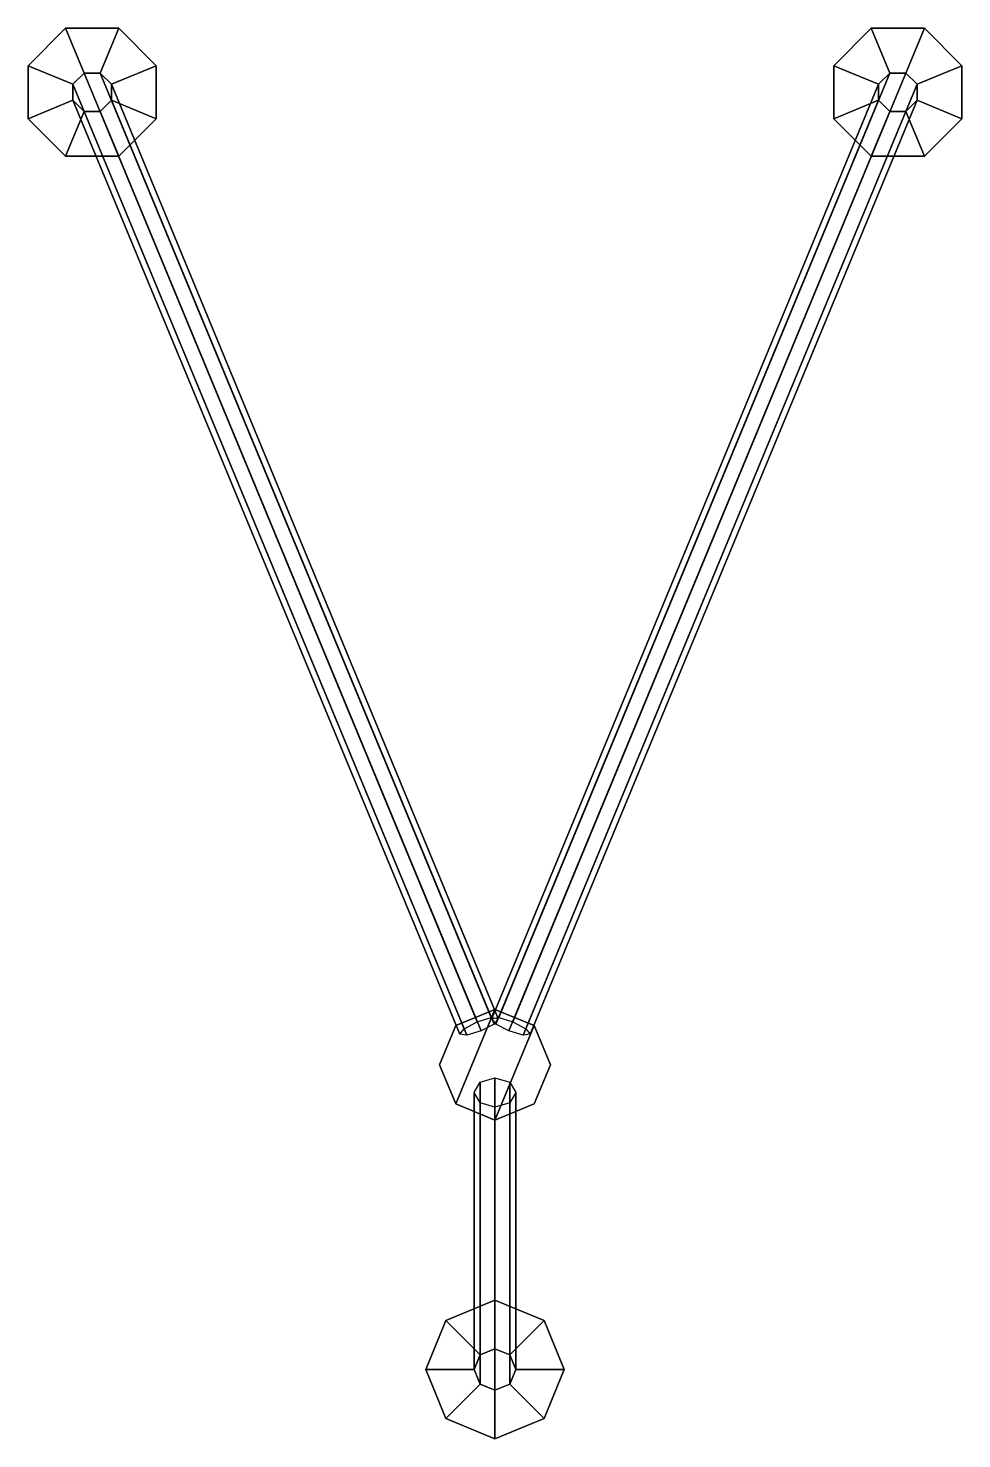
# Model space of a CAD drawing. Extents: x -0.34 to 0.34, y -0.27 to 0.75.
import ezdxf

# ---------------------------------------------------------------- set-up
doc = ezdxf.new("R2010")
doc.units = 0
doc.layers.add('TRIPOD', color=2, linetype='CONTINUOUS')

msp = doc.modelspace()

# ---------------------------------------------------------------- linework, layer by layer
at = {"layer": 'TRIPOD'}
for points in [[(-0.31, 0.7483, -0.03), (-0.337, 0.7213, -0.03), (-0.337, 0.7213, -0.02), (-0.31, 0.7483, -0.02)], [(-0.31, 0.7483, -0.02), (-0.337, 0.7213, -0.02), (-0.3047, 0.7079, -0.02), (-0.2966, 0.716, -0.02)], [(-0.2717, 0.7483, -0.03), (-0.31, 0.7483, -0.03), (-0.31, 0.7483, -0.02), (-0.2717, 0.7483, -0.02)], [(-0.2717, 0.7483, -0.02), (-0.31, 0.7483, -0.02), (-0.2966, 0.716, -0.02), (-0.2851, 0.716, -0.02)], [(-0.2446, 0.7213, -0.02), (-0.2717, 0.7483, -0.02), (-0.2851, 0.716, -0.02), (-0.277, 0.7079, -0.02)], [(-0.2446, 0.7213, -0.03), (-0.2717, 0.7483, -0.03), (-0.2717, 0.7483, -0.02), (-0.2446, 0.7213, -0.02)], [(0.2717, 0.7483, -0.03), (0.2446, 0.7213, -0.03), (0.2446, 0.7213, -0.02), (0.2717, 0.7483, -0.02)], [(0.2717, 0.7483, -0.02), (0.2446, 0.7213, -0.02), (0.277, 0.7079, -0.02), (0.2851, 0.716, -0.02)], [(0.31, 0.7483, -0.03), (0.2717, 0.7483, -0.03), (0.2717, 0.7483, -0.02), (0.31, 0.7483, -0.02)], [(0.31, 0.7483, -0.02), (0.2717, 0.7483, -0.02), (0.2851, 0.716, -0.02), (0.2966, 0.716, -0.02)], [(0.337, 0.7213, -0.02), (0.31, 0.7483, -0.02), (0.2966, 0.716, -0.02), (0.3047, 0.7079, -0.02)], [(0.337, 0.7213, -0.03), (0.31, 0.7483, -0.03), (0.31, 0.7483, -0.02), (0.337, 0.7213, -0.02)], [(-0.337, 0.7213, -0.03), (-0.337, 0.683, -0.03), (-0.337, 0.683, -0.02), (-0.337, 0.7213, -0.02)], [(-0.337, 0.7213, -0.02), (-0.337, 0.683, -0.02), (-0.3047, 0.6964, -0.02), (-0.3047, 0.7079, -0.02)], [(-0.2966, 0.716, 0.0197), (-0.3047, 0.7079, 0.0163), (-0.0223, 0.026, 0.2003), (-0.0129, 0.0311, 0.2046)], [(-0.2966, 0.716, -0.02), (-0.3047, 0.7079, -0.02), (-0.3047, 0.7079, 0.0163), (-0.2966, 0.716, 0.0197)], [(-0.2851, 0.716, 0.0163), (-0.2966, 0.716, 0.0197), (-0.0129, 0.0311, 0.2046), (-0.0027, 0.0341, 0.2003)], [(-0.2851, 0.716, -0.02), (-0.2966, 0.716, -0.02), (-0.2966, 0.716, 0.0197), (-0.2851, 0.716, 0.0163)], [(-0.277, 0.7079, 0.008), (-0.2851, 0.716, 0.0163), (-0.0027, 0.0341, 0.2003), (0.0024, 0.0335, 0.19)], [(-0.277, 0.7079, -0.02), (-0.2851, 0.716, -0.02), (-0.2851, 0.716, 0.0163), (-0.277, 0.7079, 0.008)], [(-0.2446, 0.683, -0.02), (-0.2446, 0.7213, -0.02), (-0.277, 0.7079, -0.02), (-0.277, 0.6964, -0.02)], [(-0.2446, 0.683, -0.03), (-0.2446, 0.7213, -0.03), (-0.2446, 0.7213, -0.02), (-0.2446, 0.683, -0.02)], [(0.2851, 0.716, 0.0163), (0.277, 0.7079, 0.008), (-0.0024, 0.0335, 0.19), (0.0027, 0.0341, 0.2003)], [(0.2966, 0.716, 0.0197), (0.2851, 0.716, 0.0163), (0.0027, 0.0341, 0.2003), (0.0129, 0.0311, 0.2046)], [(0.3047, 0.7079, 0.0163), (0.2966, 0.716, 0.0197), (0.0129, 0.0311, 0.2046), (0.0223, 0.026, 0.2003)], [(0.2446, 0.7213, -0.03), (0.2446, 0.683, -0.03), (0.2446, 0.683, -0.02), (0.2446, 0.7213, -0.02)], [(0.2446, 0.7213, -0.02), (0.2446, 0.683, -0.02), (0.277, 0.6964, -0.02), (0.277, 0.7079, -0.02)], [(0.2851, 0.716, -0.02), (0.277, 0.7079, -0.02), (0.277, 0.7079, 0.008), (0.2851, 0.716, 0.0163)], [(0.2966, 0.716, -0.02), (0.2851, 0.716, -0.02), (0.2851, 0.716, 0.0163), (0.2966, 0.716, 0.0197)], [(0.3047, 0.7079, -0.02), (0.2966, 0.716, -0.02), (0.2966, 0.716, 0.0197), (0.3047, 0.7079, 0.0163)], [(0.337, 0.683, -0.02), (0.337, 0.7213, -0.02), (0.3047, 0.7079, -0.02), (0.3047, 0.6964, -0.02)], [(0.337, 0.683, -0.03), (0.337, 0.7213, -0.03), (0.337, 0.7213, -0.02), (0.337, 0.683, -0.02)], [(-0.3047, 0.7079, 0.0163), (-0.3047, 0.6964, 0.008), (-0.0253, 0.022, 0.19), (-0.0223, 0.026, 0.2003)], [(-0.3047, 0.7079, -0.02), (-0.3047, 0.6964, -0.02), (-0.3047, 0.6964, 0.008), (-0.3047, 0.7079, 0.0163)], [(-0.277, 0.6964, -0.0003), (-0.277, 0.7079, 0.008), (0.0024, 0.0335, 0.19), (-0.0007, 0.0294, 0.1797)], [(-0.277, 0.6964, -0.02), (-0.277, 0.7079, -0.02), (-0.277, 0.7079, 0.008), (-0.277, 0.6964, -0.0003)], [(0.277, 0.7079, 0.008), (0.277, 0.6964, -0.0003), (0.0007, 0.0294, 0.1797), (-0.0024, 0.0335, 0.19)], [(0.3047, 0.6964, 0.008), (0.3047, 0.7079, 0.0163), (0.0223, 0.026, 0.2003), (0.0253, 0.022, 0.19)], [(0.277, 0.7079, -0.02), (0.277, 0.6964, -0.02), (0.277, 0.6964, -0.0003), (0.277, 0.7079, 0.008)], [(0.3047, 0.6964, -0.02), (0.3047, 0.7079, -0.02), (0.3047, 0.7079, 0.0163), (0.3047, 0.6964, 0.008)], [(-0.337, 0.683, -0.02), (-0.31, 0.656, -0.02), (-0.2966, 0.6883, -0.02), (-0.3047, 0.6964, -0.02)], [(-0.3047, 0.6964, 0.008), (-0.2966, 0.6883, -0.0003), (-0.0203, 0.0213, 0.1797), (-0.0253, 0.022, 0.19)], [(-0.3047, 0.6964, -0.02), (-0.2966, 0.6883, -0.02), (-0.2966, 0.6883, -0.0003), (-0.3047, 0.6964, 0.008)], [(-0.2717, 0.656, -0.02), (-0.2446, 0.683, -0.02), (-0.277, 0.6964, -0.02), (-0.2851, 0.6883, -0.02)], [(-0.2851, 0.6883, -0.0037), (-0.277, 0.6964, -0.0003), (-0.0007, 0.0294, 0.1797), (-0.0101, 0.0244, 0.1754)], [(-0.2851, 0.6883, -0.02), (-0.277, 0.6964, -0.02), (-0.277, 0.6964, -0.0003), (-0.2851, 0.6883, -0.0037)], [(0.277, 0.6964, -0.0003), (0.2851, 0.6883, -0.0037), (0.0101, 0.0244, 0.1754), (0.0007, 0.0294, 0.1797)], [(0.2966, 0.6883, -0.0003), (0.3047, 0.6964, 0.008), (0.0253, 0.022, 0.19), (0.0203, 0.0213, 0.1797)], [(0.2446, 0.683, -0.02), (0.2717, 0.656, -0.02), (0.2851, 0.6883, -0.02), (0.277, 0.6964, -0.02)], [(0.277, 0.6964, -0.02), (0.2851, 0.6883, -0.02), (0.2851, 0.6883, -0.0037), (0.277, 0.6964, -0.0003)], [(0.2966, 0.6883, -0.02), (0.3047, 0.6964, -0.02), (0.3047, 0.6964, 0.008), (0.2966, 0.6883, -0.0003)], [(0.31, 0.656, -0.02), (0.337, 0.683, -0.02), (0.3047, 0.6964, -0.02), (0.2966, 0.6883, -0.02)], [(-0.337, 0.683, -0.03), (-0.31, 0.656, -0.03), (-0.31, 0.656, -0.02), (-0.337, 0.683, -0.02)], [(-0.31, 0.656, -0.02), (-0.2717, 0.656, -0.02), (-0.2851, 0.6883, -0.02), (-0.2966, 0.6883, -0.02)], [(-0.2966, 0.6883, -0.0003), (-0.2851, 0.6883, -0.0037), (-0.0101, 0.0244, 0.1754), (-0.0203, 0.0213, 0.1797)], [(-0.2966, 0.6883, -0.02), (-0.2851, 0.6883, -0.02), (-0.2851, 0.6883, -0.0037), (-0.2966, 0.6883, -0.0003)], [(-0.2717, 0.656, -0.03), (-0.2446, 0.683, -0.03), (-0.2446, 0.683, -0.02), (-0.2717, 0.656, -0.02)], [(0.2851, 0.6883, -0.0037), (0.2966, 0.6883, -0.0003), (0.0203, 0.0213, 0.1797), (0.0101, 0.0244, 0.1754)], [(0.2446, 0.683, -0.03), (0.2717, 0.656, -0.03), (0.2717, 0.656, -0.02), (0.2446, 0.683, -0.02)], [(0.2717, 0.656, -0.02), (0.31, 0.656, -0.02), (0.2966, 0.6883, -0.02), (0.2851, 0.6883, -0.02)], [(0.2851, 0.6883, -0.02), (0.2966, 0.6883, -0.02), (0.2966, 0.6883, -0.0003), (0.2851, 0.6883, -0.0037)], [(0.31, 0.656, -0.03), (0.337, 0.683, -0.03), (0.337, 0.683, -0.02), (0.31, 0.656, -0.02)], [(-0.31, 0.656, -0.03), (-0.2717, 0.656, -0.03), (-0.2717, 0.656, -0.02), (-0.31, 0.656, -0.02)], [(0.2717, 0.656, -0.03), (0.31, 0.656, -0.03), (0.31, 0.656, -0.02), (0.2717, 0.656, -0.02)], [(-0.0283, -0.0283, 0.25), (0, 0.04, 0.25), (-0.0283, 0.0283, 0.25), (-0.04, 0, 0.25)], [(0, 0.04, 0.18), (-0.0283, 0.0283, 0.18), (-0.0283, 0.0283, 0.25), (0, 0.04, 0.25)], [(0, -0.04, 0.25), (0.0283, 0.0283, 0.25), (0, 0.04, 0.25), (-0.0283, -0.0283, 0.25)], [(0.0283, 0.0283, 0.18), (0, 0.04, 0.18), (0, 0.04, 0.25), (0.0283, 0.0283, 0.25)], [(-0.0283, 0.0283, 0.18), (-0.04, 0, 0.18), (-0.04, 0, 0.25), (-0.0283, 0.0283, 0.25)], [(0.0283, -0.0283, 0.25), (0.04, 0, 0.25), (0.0283, 0.0283, 0.25), (0, -0.04, 0.25)], [(0.04, 0, 0.18), (0.0283, 0.0283, 0.18), (0.0283, 0.0283, 0.25), (0.04, 0, 0.25)], [(-0.04, 0, 0.18), (-0.0283, -0.0283, 0.18), (-0.0283, -0.0283, 0.25), (-0.04, 0, 0.25)], [(0.0283, -0.0283, 0.18), (0.04, 0, 0.18), (0.04, 0, 0.25), (0.0283, -0.0283, 0.25)], [(-0.0106, -0.0125, 0.1825), (0, -0.0094, 0.1794), (0, -0.205, -0.0162), (-0.0106, -0.2094, -0.0144)], [(0, -0.0094, 0.1794), (0.0106, -0.0125, 0.1825), (0.0106, -0.2094, -0.0144), (0, -0.205, -0.0162)], [(-0.015, -0.02, 0.19), (-0.0106, -0.0125, 0.1825), (-0.0106, -0.2094, -0.0144), (-0.015, -0.22, -0.01)], [(-0.0106, -0.0275, 0.1975), (-0.015, -0.02, 0.19), (-0.015, -0.22, -0.01), (-0.0106, -0.2306, -0.0056)], [(0.0106, -0.0125, 0.1825), (0.015, -0.02, 0.19), (0.015, -0.22, -0.01), (0.0106, -0.2094, -0.0144)], [(0.015, -0.02, 0.19), (0.0106, -0.0275, 0.1975), (0.0106, -0.2306, -0.0056), (0.015, -0.22, -0.01)], [(-0.0283, -0.0283, 0.18), (0, -0.04, 0.18), (0, -0.04, 0.25), (-0.0283, -0.0283, 0.25)], [(0, -0.0306, 0.2006), (-0.0106, -0.0275, 0.1975), (-0.0106, -0.2306, -0.0056), (0, -0.235, -0.0038)], [(0.0106, -0.0275, 0.1975), (0, -0.0306, 0.2006), (0, -0.235, -0.0038), (0.0106, -0.2306, -0.0056)], [(0, -0.04, 0.18), (0.0283, -0.0283, 0.18), (0.0283, -0.0283, 0.25), (0, -0.04, 0.25)], [(0, -0.17, -0.03), (-0.0354, -0.1846, -0.03), (-0.0354, -0.1846, -0.02), (0, -0.17, -0.02)], [(0, -0.17, -0.02), (-0.0354, -0.1846, -0.02), (-0.0106, -0.2094, -0.02), (0, -0.205, -0.02)], [(0.0354, -0.1846, -0.03), (0, -0.17, -0.03), (0, -0.17, -0.02), (0.0354, -0.1846, -0.02)], [(0.0354, -0.1846, -0.02), (0, -0.17, -0.02), (0, -0.205, -0.02), (0.0106, -0.2094, -0.02)], [(-0.0354, -0.1846, -0.03), (-0.05, -0.22, -0.03), (-0.05, -0.22, -0.02), (-0.0354, -0.1846, -0.02)], [(-0.0354, -0.1846, -0.02), (-0.05, -0.22, -0.02), (-0.015, -0.22, -0.02), (-0.0106, -0.2094, -0.02)], [(0.05, -0.22, -0.02), (0.0354, -0.1846, -0.02), (0.0106, -0.2094, -0.02), (0.015, -0.22, -0.02)], [(0.05, -0.22, -0.03), (0.0354, -0.1846, -0.03), (0.0354, -0.1846, -0.02), (0.05, -0.22, -0.02)], [(-0.015, -0.22, -0.01), (-0.0106, -0.2094, -0.0144), (-0.0106, -0.2094, -0.02), (-0.015, -0.22, -0.02)], [(-0.0106, -0.2094, -0.0144), (0, -0.205, -0.0162), (0, -0.205, -0.02), (-0.0106, -0.2094, -0.02)], [(0, -0.205, -0.0162), (0.0106, -0.2094, -0.0144), (0.0106, -0.2094, -0.02), (0, -0.205, -0.02)], [(0.0106, -0.2094, -0.0144), (0.015, -0.22, -0.01), (0.015, -0.22, -0.02), (0.0106, -0.2094, -0.02)], [(-0.05, -0.22, -0.03), (-0.0354, -0.2554, -0.03), (-0.0354, -0.2554, -0.02), (-0.05, -0.22, -0.02)], [(-0.05, -0.22, -0.02), (-0.0354, -0.2554, -0.02), (-0.0106, -0.2306, -0.02), (-0.015, -0.22, -0.02)], [(-0.0106, -0.2306, -0.0056), (-0.015, -0.22, -0.01), (-0.015, -0.22, -0.02), (-0.0106, -0.2306, -0.02)], [(0.015, -0.22, -0.01), (0.0106, -0.2306, -0.0056), (0.0106, -0.2306, -0.02), (0.015, -0.22, -0.02)], [(0.0354, -0.2554, -0.02), (0.05, -0.22, -0.02), (0.015, -0.22, -0.02), (0.0106, -0.2306, -0.02)], [(0.0354, -0.2554, -0.03), (0.05, -0.22, -0.03), (0.05, -0.22, -0.02), (0.0354, -0.2554, -0.02)], [(-0.0354, -0.2554, -0.02), (0, -0.27, -0.02), (0, -0.235, -0.02), (-0.0106, -0.2306, -0.02)], [(0, -0.235, -0.0038), (-0.0106, -0.2306, -0.0056), (-0.0106, -0.2306, -0.02), (0, -0.235, -0.02)], [(0.0106, -0.2306, -0.0056), (0, -0.235, -0.0038), (0, -0.235, -0.02), (0.0106, -0.2306, -0.02)], [(0, -0.27, -0.02), (0.0354, -0.2554, -0.02), (0.0106, -0.2306, -0.02), (0, -0.235, -0.02)], [(-0.0354, -0.2554, -0.03), (0, -0.27, -0.03), (0, -0.27, -0.02), (-0.0354, -0.2554, -0.02)], [(0, -0.27, -0.03), (0.0354, -0.2554, -0.03), (0.0354, -0.2554, -0.02), (0, -0.27, -0.02)]]:
    msp.add_3dface(points, dxfattribs=at)

doc.saveas('drawing.dxf')
